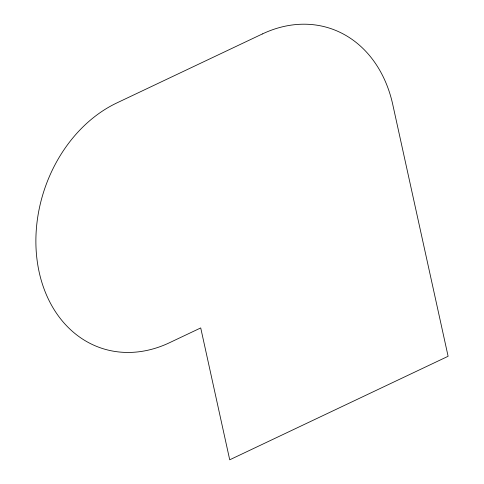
<?xml version="1.0" encoding="UTF-8"?>
<svg xmlns="http://www.w3.org/2000/svg" width="484" height="484" viewBox="0 0 484 484"><rect width="100%" height="100%" fill="white"/><g stroke="black" fill="none" stroke-linecap="round" stroke-linejoin="round"><path stroke-width="0.73" d="M262.401 33.941L116.807 102.953A132.108 104.211 -71.7 0 0 39.168 272.129A132.108 104.211 -71.7 0 0 169.521 342.714L200.721 327.928L229.718 459.8L448.111 356.284L392.76 104.526A132.108 104.211 -71.7 0 0 262.401 33.941"/></g></svg>
